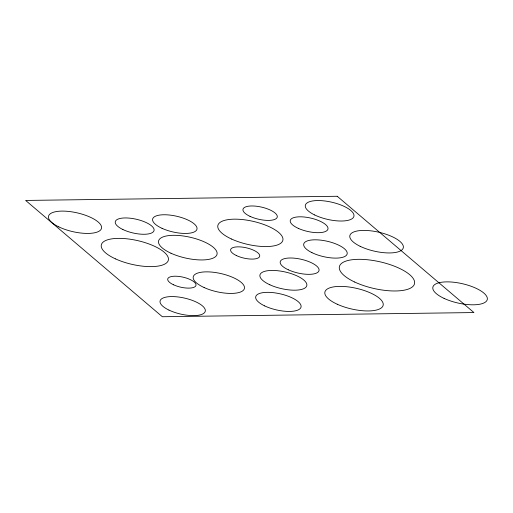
<?xml version="1.0" encoding="UTF-8"?>
<svg xmlns="http://www.w3.org/2000/svg" width="513" height="513" viewBox="0 0 513 513"><rect width="100%" height="100%" fill="white"/><g stroke="black" fill="none" stroke-linecap="round" stroke-linejoin="round"><path stroke-width="0.77" d="M337.221 196.267L25.65 200.442L162.352 316.733L473.922 312.558L337.221 196.267M168.944 310.089A23.181 8.234 12.8 0 0 205.162 311.596A23.181 8.234 12.8 0 0 173.888 296.61A23.181 8.234 12.8 0 0 168.944 310.089M173.593 284.811A14.492 5.149 12.8 0 0 195.96 285.459A14.492 5.149 12.8 0 0 175.991 276.218A14.492 5.149 12.8 0 0 173.593 284.811M115.463 258.873A34.377 12.209 12.8 0 0 168.328 260.226A34.377 12.209 12.8 0 0 120.702 238.385A34.377 12.209 12.8 0 0 115.463 258.873M122.908 229.529A19.866 7.054 12.8 0 0 153.958 230.818A19.866 7.054 12.8 0 0 127.147 217.974A19.866 7.054 12.8 0 0 122.908 229.529M170.976 253.23A29.985 10.651 12.8 0 0 217.018 254.339A29.985 10.651 12.8 0 0 175.388 235.32A29.985 10.651 12.8 0 0 170.976 253.23M162.076 228.356A22.732 8.073 12.8 0 0 196.966 229.183A22.732 8.073 12.8 0 0 165.385 214.767A22.732 8.073 12.8 0 0 162.076 228.356M58.828 226.887A27.163 9.644 12.8 0 0 101.362 228.753A27.163 9.644 12.8 0 0 64.856 211.151A27.163 9.644 12.8 0 0 58.828 226.887M204.116 287.543A26.24 9.317 12.8 0 0 244.406 288.518A26.24 9.317 12.8 0 0 207.983 271.871A26.24 9.317 12.8 0 0 204.116 287.543M264.618 305.883A23.239 8.253 12.8 0 0 300.932 307.396A23.239 8.253 12.8 0 0 269.582 292.372A23.239 8.253 12.8 0 0 264.618 305.883M269.812 284.76A24.021 8.529 12.8 0 0 306.78 285.728A24.021 8.529 12.8 0 0 273.538 270.454A24.021 8.529 12.8 0 0 269.812 284.76M236.346 255.538A14.903 5.29 12.8 0 0 259.629 256.506A14.903 5.29 12.8 0 0 239.52 246.868A14.903 5.29 12.8 0 0 236.346 255.538M231.6 239.058A33.332 11.837 12.8 0 0 282.843 240.353A33.332 11.837 12.8 0 0 236.647 219.179A33.332 11.837 12.8 0 0 231.6 239.058M250.036 216.364A17.57 6.239 12.8 0 0 277.212 217.211A17.57 6.239 12.8 0 0 253.089 205.982A17.57 6.239 12.8 0 0 250.036 216.364M288.325 269.812A19.885 7.06 12.8 0 0 318.996 270.684A19.885 7.06 12.8 0 0 291.57 258.007A19.885 7.06 12.8 0 0 288.325 269.812M337.265 304.247A29.876 10.613 12.8 0 0 383.14 305.357A29.876 10.613 12.8 0 0 341.664 286.401A29.876 10.613 12.8 0 0 337.265 304.247M311.93 252.64A22.277 7.913 12.8 0 0 347 254.384A22.277 7.913 12.8 0 0 317.38 239.86A22.277 7.913 12.8 0 0 311.93 252.64M354.65 282.015A38.513 13.678 12.8 0 0 414.408 284.074A38.513 13.678 12.8 0 0 361.825 259.36A38.513 13.678 12.8 0 0 354.65 282.015M298.316 228.375A19.327 6.861 12.8 0 0 327.954 229.054A19.327 6.861 12.8 0 0 301.067 216.813A19.327 6.861 12.8 0 0 298.316 228.375M314.559 214.915A24.906 8.843 12.8 0 0 353.746 216.839A24.906 8.843 12.8 0 0 320.593 200.609A24.906 8.843 12.8 0 0 314.559 214.915M360.171 246.317A27.407 9.734 12.8 0 0 403.141 248.254A27.407 9.734 12.8 0 0 366.397 230.472A27.407 9.734 12.8 0 0 360.171 246.317M444.104 298.412A27.907 9.914 12.8 0 0 487.222 299.714A27.907 9.914 12.8 0 0 448.843 281.894A27.907 9.914 12.8 0 0 444.104 298.412"/></g></svg>
